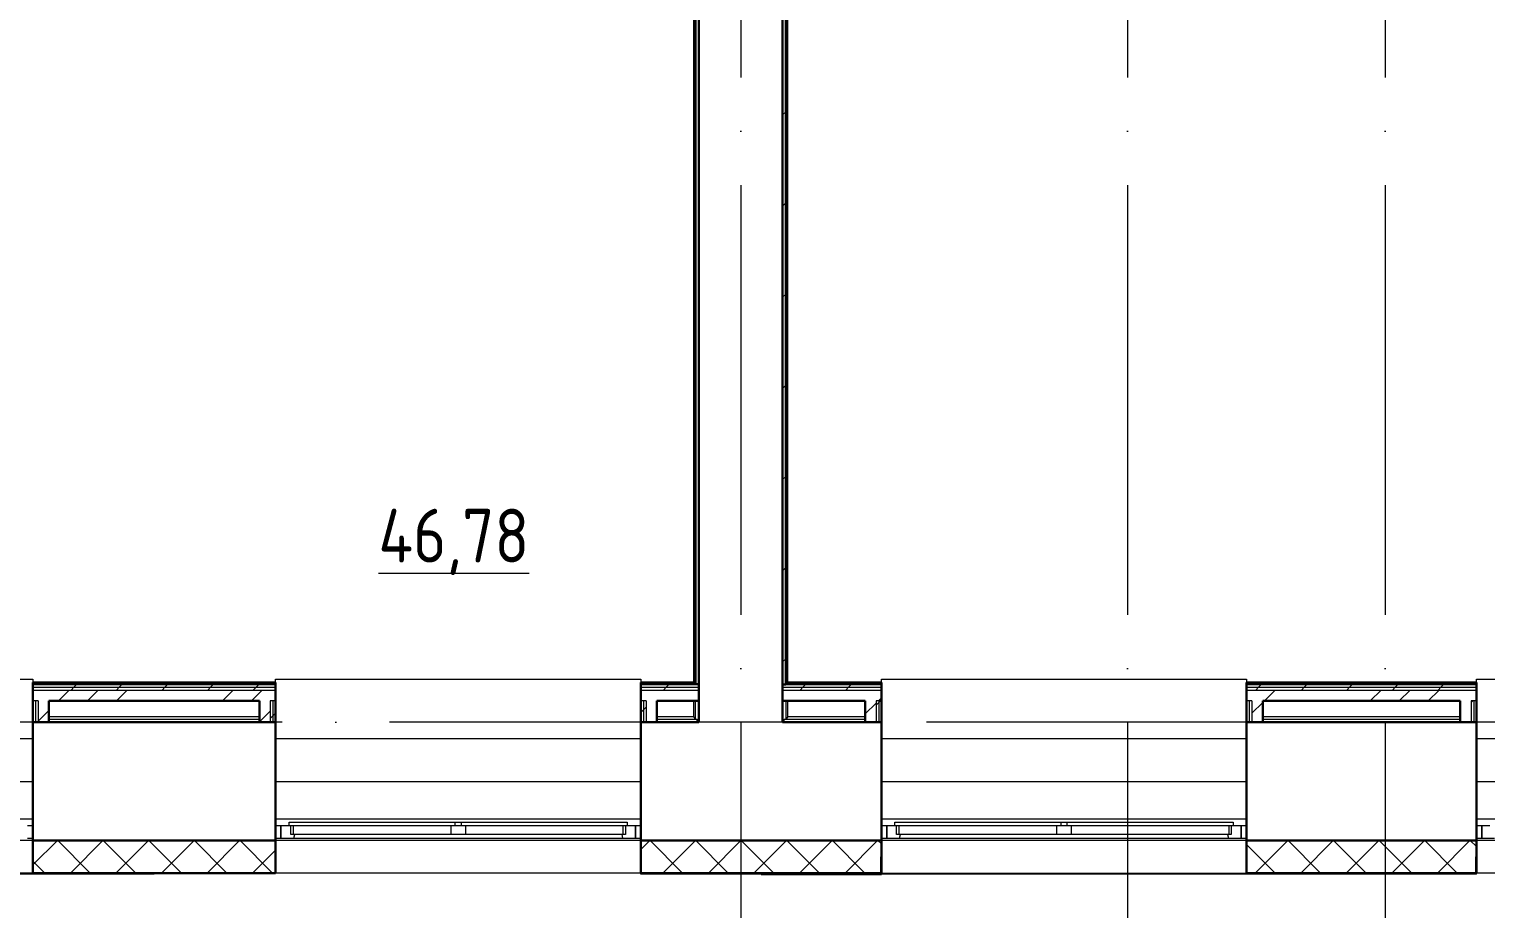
# Model space of a CAD drawing. Header units: millimetres. Extents: x -1073752 to 1436911, y -1379358 to 94781.
# Drawn here: x -909360 to -902579, y -1027224 to -1023131 of the extents above; entities that cross this region are included whole.
import ezdxf

# ---------------------------------------------------------------- set-up
doc = ezdxf.new("R2010")
doc.units = ezdxf.units.MM
doc.linetypes.add('ADSK_Линия сетки', pattern=[25, 20, -2.5, 0, -2.5])
for name, color, linetype, lineweight in [('_ Окна', 7, 'Continuous', 9), ('Марки помещений', 7, 'Continuous', 20), ('Ограждение', 252, 'Continuous', 9), ('Окна', 7, 'Continuous', 9), ('Оси', 252, 'Continuous', 9), ('Стены внутренние', 7, 'Continuous', 18), ('Стены наружные', 7, 'Continuous', 18), ('Стены штриховка', 7, 'Continuous', 9)]:
    doc.layers.add(name, color=color, linetype=linetype, lineweight=lineweight)
doc.styles.add('GOST Common_2', font='', dxfattribs={"width": 0.9, "height": 250})
doc.styles.get('GOST Common_2').set_extended_font_data('GOST type B')

# ---------------------------------------------------------------- blocks, each defined once
blk = doc.blocks.new('2 этаж')
at = {"layer": '_ Окна', "color": 251, "true_color": 0x636466}
for p, q in [((114381, -19121.3), (114356, -19121.3)), ((115536, -19121.3), (115511, -19121.3)), ((115536, -19179.3), (115536, -19121.3)), ((117211, -19121.3), (117186, -19121.3)), ((117186, -19121.3), (117186, -19179.3)), ((118356, -19121.3), (118331, -19121.3)), ((118356, -19179.3), (118356, -19121.3)), ((120031, -19121.3), (120006, -19121.3)), ((120006, -19121.3), (120006, -19179.3)), ((121126, -19121.3), (121101, -19121.3)), ((121126, -19179.3), (121126, -19121.3)), ((114356, -19179.3), (114381, -19179.3)), ((115511, -19179.3), (115536, -19179.3)), ((117186, -19179.3), (117211, -19179.3)), ((118331, -19179.3), (118356, -19179.3)), ((120006, -19179.3), (120031, -19179.3)), ((121101, -19179.3), (121126, -19179.3))]:
    blk.add_line(p, q, dxfattribs=at)
at = {"layer": '_ Окна', "color": 251, "lineweight": 18, "true_color": 0x636466}
for p, q in [((115574, -19121.3), (115536, -19121.3)), ((115536, -19121.3), (115536, -19179.3)), ((115582, -19162.3), (115582, -19121.3)), ((117140, -19121.3), (117140, -19162.3)), ((117186, -19121.3), (117148, -19121.3)), ((117186, -19179.3), (117186, -19121.3)), ((118394, -19121.3), (118356, -19121.3)), ((118356, -19121.3), (118356, -19179.3)), ((118402, -19162.3), (118402, -19121.3)), ((119960, -19121.3), (119960, -19162.3)), ((120006, -19121.3), (119968, -19121.3)), ((120006, -19179.3), (120006, -19121.3)), ((121164, -19121.3), (121126, -19121.3)), ((121126, -19121.3), (121126, -19179.3)), ((115536, -19179.3), (115595.5, -19179.3)), ((115594, -19162.3), (115582, -19162.3)), ((115595.5, -19179.3), (115600, -19162.3)), ((117122, -19162.3), (117126.6, -19179.3)), ((117126.6, -19179.3), (117186, -19179.3)), ((117140, -19162.3), (117128, -19162.3)), ((118356, -19179.3), (118415.5, -19179.3)), ((118414, -19162.3), (118402, -19162.3)), ((118415.5, -19179.3), (118420, -19162.3)), ((119942, -19162.3), (119946.6, -19179.3)), ((119946.6, -19179.3), (120006, -19179.3)), ((119960, -19162.3), (119948, -19162.3)), ((121126, -19179.3), (121185.5, -19179.3))]:
    blk.add_line(p, q, dxfattribs=at)
at = {"layer": 'Ограждение', "color": 251, "true_color": 0x636466}
for p, q in [((117896, -18454.3), (117896, -13234.3)), ((117456, -14577.4), (117456, -18454.3)), ((112681, -18439.3), (114381, -18439.3)), ((114381, -18439.3), (114381, -18454.3)), ((115511, -18454.3), (115511, -18439.3)), ((115511, -18439.3), (117211, -18439.3)), ((117211, -18439.3), (117211, -18454.3)), ((118331, -18454.3), (118331, -18439.3)), ((118331, -18439.3), (120031, -18439.3)), ((120031, -18439.3), (120031, -18454.3)), ((121101, -18454.3), (121101, -18439.3)), ((121101, -18439.3), (122801, -18439.3)), ((117456, -18539.3), (117456, -18614.3)), ((117466, -18624.3), (117466, -18539.3)), ((117886, -18539.3), (117886, -18624.3)), ((117896, -18614.3), (117896, -18539.3)), ((115436, -18614.3), (114456, -18614.3)), ((117456, -18614.3), (117286, -18614.3)), ((117456, -18614.3), (117466, -18624.3)), ((117896, -18614.3), (117886, -18624.3)), ((118256, -18614.3), (117896, -18614.3)), ((121026, -18614.3), (120106, -18614.3)), ((112681, -18714.3), (114381, -18714.3)), ((115511, -18714.3), (117211, -18714.3)), ((118331, -18714.3), (120031, -18714.3)), ((121101, -18714.3), (122801, -18714.3)), ((112681, -18914.3), (114381, -18914.3)), ((115511, -18914.3), (117211, -18914.3)), ((118331, -18914.3), (120031, -18914.3)), ((121101, -18914.3), (122801, -18914.3)), ((112681, -19089.3), (114381, -19089.3)), ((115511, -19089.3), (117211, -19089.3)), ((118331, -19089.3), (120031, -19089.3)), ((121101, -19089.3), (122801, -19089.3))]:
    blk.add_line(p, q, dxfattribs=at)
at = {"layer": 'Окна', "color": 251, "true_color": 0x636466}
for p, q in [((115574, -19104.3), (116346, -19104.3)), ((115574, -19121.3), (115574, -19104.3)), ((116346, -19121.3), (115574, -19121.3)), ((115594, -19162.3), (115594, -19121.3)), ((116326, -19121.3), (116326, -19162.3)), ((116346, -19104.3), (116376, -19104.3)), ((116346, -19104.3), (116346, -19121.3)), ((116376, -19121.3), (116346, -19121.3)), ((116376, -19104.3), (117148, -19104.3)), ((116376, -19121.3), (116376, -19104.3)), ((117148, -19121.3), (116376, -19121.3)), ((116396, -19162.3), (116396, -19121.3)), ((117128, -19121.3), (117128, -19162.3)), ((117148, -19104.3), (117148, -19121.3)), ((118394, -19104.3), (119166, -19104.3)), ((118394, -19121.3), (118394, -19104.3)), ((119166, -19121.3), (118394, -19121.3)), ((118414, -19162.3), (118414, -19121.3)), ((119146, -19121.3), (119146, -19162.3)), ((119166, -19104.3), (119196, -19104.3)), ((119166, -19104.3), (119166, -19121.3)), ((119196, -19121.3), (119166, -19121.3)), ((119196, -19104.3), (119968, -19104.3)), ((119196, -19121.3), (119196, -19104.3)), ((119968, -19121.3), (119196, -19121.3)), ((119216, -19162.3), (119216, -19121.3)), ((119948, -19121.3), (119948, -19162.3)), ((119968, -19104.3), (119968, -19121.3)), ((116326, -19162.3), (115594, -19162.3)), ((115595.5, -19179.3), (117126.6, -19179.3)), ((116396, -19162.3), (116326, -19162.3)), ((117128, -19162.3), (116396, -19162.3)), ((119146, -19162.3), (118414, -19162.3)), ((118415.5, -19179.3), (119946.6, -19179.3)), ((119216, -19162.3), (119146, -19162.3)), ((119948, -19162.3), (119216, -19162.3))]:
    blk.add_line(p, q, dxfattribs=at)
at = {"layer": 'Оси', "color": 251, "linetype": 'ADSK_Линия сетки', "ltscale": 100, "true_color": 0x636466}
for p, q in [((117676, -1139.3), (117676, -32265.4)), ((119476, -1139.3), (119476, -32265.4)), ((120676, -1139.3), (120676, -32265.4)), ((170543.3, -18639.3), (93603.7, -18639.3))]:
    blk.add_line(p, q, dxfattribs=at)
at = {"layer": 'Стены внутренние', "color": 251, "lineweight": 30, "true_color": 0x636466}
for p, q in [((117481, -18539.3), (117481, -18639.3)), ((117871, -18639.3), (117871, -18539.3)), ((114381, -18639.3), (114381, -19341.3)), ((115436, -18639.3), (114456, -18639.3)), ((115511, -19341.3), (115511, -18639.3)), ((117211, -18639.3), (117211, -19341.3)), ((117481, -18639.3), (117286, -18639.3)), ((118256, -18639.3), (117871, -18639.3)), ((118331, -19341.3), (118331, -18639.3)), ((120031, -18639.3), (120031, -19341.3)), ((121026, -18639.3), (120106, -18639.3)), ((121101, -19341.3), (121101, -18639.3)), ((114381, -19189.3), (115511, -19189.3)), ((117211, -19189.3), (118331, -19189.3)), ((120031, -19189.3), (121101, -19189.3)), ((114381, -19341.3), (115511, -19341.3)), ((117211, -19341.3), (118331, -19341.3)), ((120031, -19341.3), (121101, -19341.3))]:
    blk.add_line(p, q, dxfattribs=at)
at = {"layer": 'Стены внутренние', "color": 251, "true_color": 0x636466}
for p, q in [((114381, -19189.3), (112681, -19189.3)), ((117211, -19189.3), (115511, -19189.3)), ((120031, -19189.3), (118331, -19189.3)), ((122801, -19189.3), (121101, -19189.3)), ((114381, -19341.3), (112681, -19341.3)), ((117211, -19341.3), (115511, -19341.3)), ((122801, -19341.3), (121101, -19341.3))]:
    blk.add_line(p, q, dxfattribs=at)
at = {"layer": 'Стены внутренние', "color": 251, "linetype": 'Continuous', "lineweight": 9, "true_color": 0x636466}
for p, q in [((114383, -19301.3), (114495, -19189.3)), ((114646.6, -19339.3), (114496.6, -19189.3)), ((114557.2, -19339.3), (114707.2, -19189.3)), ((114858.8, -19339.3), (114708.8, -19189.3)), ((114769.3, -19339.3), (114919.3, -19189.3)), ((115070.9, -19339.3), (114920.9, -19189.3)), ((114981.4, -19339.3), (115131.4, -19189.3)), ((115283, -19339.3), (115133, -19189.3)), ((115193.6, -19339.3), (115343.6, -19189.3)), ((115495.2, -19339.3), (115345.2, -19189.3)), ((117211, -19231), (117252.8, -19189.3)), ((117404.3, -19339.3), (117254.3, -19189.3)), ((117314.9, -19339.3), (117464.9, -19189.3)), ((117616.5, -19339.3), (117466.5, -19189.3)), ((117527, -19339.3), (117677, -19189.3)), ((117828.6, -19339.3), (117678.6, -19189.3)), ((117739.2, -19339.3), (117889.2, -19189.3)), ((118040.7, -19339.3), (117890.7, -19189.3)), ((117951.3, -19339.3), (118101.3, -19189.3)), ((118252.9, -19339.3), (118102.9, -19189.3)), ((118163.4, -19339.3), (118313.4, -19189.3)), ((118331, -19205.3), (118315, -19189.3)), ((120072.6, -19339.3), (120222.6, -19189.3)), ((120374.2, -19339.3), (120224.2, -19189.3)), ((120284.7, -19339.3), (120434.7, -19189.3)), ((120586.3, -19339.3), (120436.3, -19189.3)), ((120496.9, -19339.3), (120646.9, -19189.3)), ((120798.5, -19339.3), (120648.5, -19189.3)), ((120709, -19339.3), (120859, -19189.3)), ((121010.6, -19339.3), (120860.6, -19189.3)), ((120921.1, -19339.3), (121071.1, -19189.3)), ((121101, -19217.5), (121072.7, -19189.3)), ((115405.7, -19339.3), (115511, -19234)), ((120162.1, -19339.3), (120031, -19208.2)), ((114434.5, -19339.3), (114383, -19287.8)), ((114608.7, -19341.3), (114607.5, -19339.3)), ((115077.5, -19340.5), (115076.8, -19339.3)), ((120101.9, -19339.3), (120100.7, -19341.3)), ((120357.2, -19341.3), (120356.1, -19339.3)), ((120943.8, -19341.3), (120942.7, -19339.3))]:
    blk.add_line(p, q, dxfattribs=at)
at = {"layer": 'Стены наружные', "color": 251, "lineweight": 30, "true_color": 0x636466}
for p, q in [((117871, -13089.3), (117871, -18539.3)), ((117886, -18459.3), (117886, -13224.3)), ((117891, -18454.3), (117891, -13229.3)), ((117481, -18539.3), (117481, -14432.4)), ((117461, -14572.4), (117461, -18454.3)), ((117466, -18459.3), (117466, -14567.4)), ((115511, -18454.3), (114381, -18454.3)), ((114381, -18454.3), (114381, -18459.3)), ((114381, -18459.3), (114381, -18639.3)), ((115511, -18459.3), (115511, -18454.3)), ((115511, -18639.3), (115511, -18459.3)), ((117461, -18454.3), (117211, -18454.3)), ((117211, -18454.3), (117211, -18459.3)), ((117211, -18459.3), (117211, -18639.3)), ((117466, -18459.3), (117461, -18459.3)), ((117461, -18459.3), (117466, -18459.3)), ((117871, -18464.3), (117886, -18464.3)), ((118331, -18454.3), (117891, -18454.3)), ((118331, -18639.3), (118331, -18454.3)), ((120031, -18454.3), (120031, -18639.3)), ((121101, -18454.3), (120031, -18454.3)), ((121101, -18639.3), (121101, -18454.3)), ((114456, -18539.3), (115436, -18539.3)), ((114456, -18639.3), (114456, -18539.3)), ((115436, -18539.3), (115436, -18639.3)), ((117286, -18539.3), (117481, -18539.3)), ((117286, -18639.3), (117286, -18539.3)), ((117871, -18539.3), (118256, -18539.3)), ((118256, -18539.3), (118256, -18639.3)), ((120106, -18539.3), (121026, -18539.3)), ((120106, -18639.3), (120106, -18539.3)), ((121026, -18539.3), (121026, -18639.3)), ((114381, -18639.3), (114456, -18639.3)), ((115436, -18639.3), (115511, -18639.3)), ((117211, -18639.3), (117286, -18639.3)), ((118256, -18639.3), (118331, -18639.3)), ((120031, -18639.3), (120106, -18639.3)), ((121026, -18639.3), (121101, -18639.3)), ((117771, -19341.3), (117771, -19346.3)), ((117771, -19346.3), (118331, -19346.3)), ((118331, -19346.3), (118331, -19341.3))]:
    blk.add_line(p, q, dxfattribs=at)
at = {"layer": 'Стены наружные', "color": 251, "linetype": 'Continuous', "lineweight": 9, "true_color": 0x636466}
for p, q in [((117461, -15445.5), (117466, -15440.5)), ((117886, -15444.7), (117891, -15439.7)), ((117461, -15516.2), (117466, -15511.2)), ((117886, -15515.4), (117891, -15510.4)), ((117461, -15586.9), (117466, -15581.9)), ((117886, -15586.2), (117891, -15581.2)), ((117461, -15657.6), (117466, -15652.6)), ((117886, -15656.9), (117891, -15651.9)), ((117461, -15728.3), (117466, -15723.3)), ((117886, -15727.6), (117891, -15722.6)), ((117461, -15799), (117466, -15794)), ((117871, -15813.3), (117886, -15798.3)), ((117886, -15798.3), (117891, -15793.3)), ((117461, -15869.7), (117466, -15864.7)), ((117886, -15869), (117891, -15864)), ((117461, -15940.4), (117466, -15935.4)), ((117886, -15939.7), (117891, -15934.7)), ((117461, -16011.2), (117466, -16006.2)), ((117886, -16010.4), (117891, -16005.4)), ((117461, -16081.9), (117466, -16076.9)), ((117886, -16081.1), (117891, -16076.1)), ((117461, -16152.6), (117466, -16147.6)), ((117886, -16151.8), (117891, -16146.8)), ((117461, -16223.3), (117466, -16218.3)), ((117871, -16237.6), (117886, -16222.6)), ((117886, -16222.6), (117891, -16217.6)), ((117461, -16294), (117466, -16289)), ((117886, -16293.3), (117891, -16288.3)), ((117461, -16364.7), (117466, -16359.7)), ((117886, -16364), (117891, -16359)), ((117461, -16435.4), (117466, -16430.4)), ((117886, -16434.7), (117891, -16429.7)), ((117461, -16506.1), (117466, -16501.1)), ((117886, -16505.4), (117891, -16500.4)), ((117461, -16576.8), (117466, -16571.8)), ((117886, -16576.1), (117891, -16571.1)), ((117461, -16647.6), (117466, -16642.6)), ((117871, -16661.8), (117886, -16646.8)), ((117886, -16646.8), (117891, -16641.8)), ((117461, -16718.3), (117466, -16713.3)), ((117886, -16717.5), (117891, -16712.5)), ((117461, -16789), (117466, -16784)), ((117886, -16788.2), (117891, -16783.2)), ((117461, -16859.7), (117466, -16854.7)), ((117886, -16859), (117891, -16854)), ((117461, -16930.4), (117466, -16925.4)), ((117886, -16929.7), (117891, -16924.7)), ((117461, -17001.1), (117466, -16996.1)), ((117886, -17000.4), (117891, -16995.4)), ((117461, -17071.8), (117466, -17066.8)), ((117871, -17086.1), (117886, -17071.1)), ((117886, -17071.1), (117891, -17066.1)), ((117461, -17142.5), (117466, -17137.5)), ((117886, -17141.8), (117891, -17136.8)), ((117461, -17213.2), (117466, -17208.2)), ((117886, -17212.5), (117891, -17207.5)), ((117461, -17284), (117466, -17279)), ((117886, -17283.2), (117891, -17278.2)), ((117461, -17354.7), (117466, -17349.7)), ((117886, -17353.9), (117891, -17348.9)), ((117461, -17425.4), (117466, -17420.4)), ((117886, -17424.6), (117891, -17419.6)), ((117461, -17496.1), (117466, -17491.1)), ((117871, -17510.3), (117886, -17495.3)), ((117886, -17495.3), (117891, -17490.3)), ((117461, -17566.8), (117466, -17561.8)), ((117886, -17566.1), (117891, -17561.1)), ((117886, -17636.8), (117891, -17631.8)), ((117461, -17637.5), (117466, -17632.5)), ((117461, -17708.2), (117466, -17703.2)), ((117886, -17707.5), (117891, -17702.5)), ((117461, -17778.9), (117466, -17773.9)), ((117886, -17778.2), (117891, -17773.2)), ((117461, -17849.6), (117466, -17844.6)), ((117886, -17848.9), (117891, -17843.9)), ((117461, -17920.3), (117466, -17915.3)), ((117871, -17934.6), (117886, -17919.6)), ((117886, -17919.6), (117891, -17914.6)), ((117461, -17991.1), (117466, -17986.1)), ((117886, -17990.3), (117891, -17985.3)), ((117461, -18061.8), (117466, -18056.8)), ((117886, -18061), (117891, -18056)), ((117461, -18132.5), (117466, -18127.5)), ((117886, -18131.7), (117891, -18126.7)), ((117461, -18203.2), (117466, -18198.2)), ((117886, -18202.5), (117891, -18197.5)), ((117461, -18273.9), (117466, -18268.9)), ((117886, -18273.2), (117891, -18268.2)), ((117461, -18344.6), (117466, -18339.6)), ((117871, -18358.9), (117886, -18343.9)), ((117886, -18343.9), (117891, -18338.9)), ((117461, -18415.3), (117466, -18410.3)), ((117886, -18414.6), (117891, -18409.6)), ((114381, -18454.8), (114381.5, -18454.3)), ((114447.2, -18459.3), (114452.2, -18454.3)), ((114500.6, -18539.3), (114550.6, -18489.3)), ((114517.9, -18459.3), (114522.9, -18454.3)), ((114558.6, -18489.3), (114571.1, -18476.8)), ((114571.1, -18476.8), (114583.6, -18464.3)), ((114588.6, -18459.3), (114593.6, -18454.3)), ((114635.6, -18539.3), (114685.6, -18489.3)), ((114659.4, -18459.3), (114664.4, -18454.3)), ((114730.1, -18459.3), (114735.1, -18454.3)), ((114770.5, -18539.3), (114820.5, -18489.3)), ((114770.8, -18489.3), (114783.3, -18476.8)), ((114783.3, -18476.8), (114795.8, -18464.3)), ((114795.8, -18464.3), (114800.8, -18459.3)), ((114800.8, -18459.3), (114805.8, -18454.3)), ((114871.5, -18459.3), (114876.5, -18454.3)), ((114942.2, -18459.3), (114947.2, -18454.3)), ((114982.9, -18489.3), (114995.4, -18476.8)), ((114995.4, -18476.8), (115007.9, -18464.3)), ((115012.9, -18459.3), (115017.9, -18454.3)), ((115083.6, -18459.3), (115088.6, -18454.3)), ((115154.3, -18459.3), (115159.3, -18454.3)), ((115195, -18489.3), (115207.5, -18476.8)), ((115207.5, -18476.8), (115220, -18464.3)), ((115220, -18464.3), (115225, -18459.3)), ((115225, -18459.3), (115230, -18454.3)), ((115264, -18539.3), (115314, -18489.3)), ((115295.8, -18459.3), (115300.8, -18454.3)), ((115366.5, -18459.3), (115371.5, -18454.3)), ((115398.9, -18539.3), (115448.9, -18489.3)), ((115407.2, -18489.3), (115419.7, -18476.8)), ((115419.7, -18476.8), (115432.2, -18464.3)), ((115437.2, -18459.3), (115442.2, -18454.3)), ((115507.9, -18459.3), (115511, -18456.1)), ((117275.7, -18459.3), (117280.7, -18454.3)), ((117316.4, -18489.3), (117328.9, -18476.8)), ((117328.9, -18476.8), (117341.4, -18464.3)), ((117341.4, -18464.3), (117346.4, -18459.3)), ((117346.4, -18459.3), (117351.4, -18454.3)), ((117417.1, -18459.3), (117422.1, -18454.3)), ((117871, -18492), (117873.8, -18489.3)), ((117912.1, -18459.3), (117917.1, -18454.3)), ((117952.8, -18489.3), (117965.3, -18476.8)), ((117965.3, -18476.8), (117977.8, -18464.3)), ((117982.8, -18459.3), (117987.8, -18454.3)), ((118053.5, -18459.3), (118058.5, -18454.3)), ((118124.2, -18459.3), (118129.2, -18454.3)), ((118164.9, -18489.3), (118177.4, -18476.8)), ((118177.4, -18476.8), (118189.9, -18464.3)), ((118189.9, -18464.3), (118194.9, -18459.3)), ((118194.9, -18459.3), (118199.9, -18454.3)), ((118265.6, -18459.3), (118270.6, -18454.3)), ((120033.4, -18459.3), (120038.4, -18454.3)), ((120074.1, -18489.3), (120086.6, -18476.8)), ((120086.6, -18476.8), (120099.1, -18464.3)), ((120104.1, -18459.3), (120109.1, -18454.3)), ((120113.8, -18539.3), (120163.8, -18489.3)), ((120174.8, -18459.3), (120179.8, -18454.3)), ((120245.5, -18459.3), (120250.5, -18454.3)), ((120286.2, -18489.3), (120298.7, -18476.8)), ((120298.7, -18476.8), (120311.2, -18464.3)), ((120311.2, -18464.3), (120316.2, -18459.3)), ((120316.2, -18459.3), (120321.2, -18454.3)), ((120386.9, -18459.3), (120391.9, -18454.3)), ((120457.6, -18459.3), (120462.6, -18454.3)), ((120498.3, -18489.3), (120510.8, -18476.8)), ((120510.8, -18476.8), (120523.3, -18464.3)), ((120528.3, -18459.3), (120533.3, -18454.3)), ((120599.1, -18459.3), (120604.1, -18454.3)), ((120607.2, -18539.3), (120657.2, -18489.3)), ((120669.8, -18459.3), (120674.8, -18454.3)), ((120710.5, -18489.3), (120723, -18476.8)), ((120723, -18476.8), (120735.5, -18464.3)), ((120735.5, -18464.3), (120740.5, -18459.3)), ((120740.5, -18459.3), (120745.5, -18454.3)), ((120742.1, -18539.3), (120792.1, -18489.3)), ((120811.2, -18459.3), (120816.2, -18454.3)), ((120877.1, -18539.3), (120927.1, -18489.3)), ((120881.9, -18459.3), (120886.9, -18454.3)), ((120922.6, -18489.3), (120935.1, -18476.8)), ((120935.1, -18476.8), (120947.6, -18464.3)), ((120952.6, -18459.3), (120957.6, -18454.3)), ((121023.3, -18459.3), (121028.3, -18454.3)), ((121094, -18459.3), (121099, -18454.3)), ((117223.5, -18582.1), (117236, -18569.6)), ((118256, -18600.5), (118306, -18550.5)), ((118306, -18560.3), (118318.5, -18547.8)), ((118317.2, -18539.3), (118331, -18525.5)), ((118318.5, -18547.8), (118327, -18539.3)), ((120056, -18597), (120106, -18547)), ((121076, -18548), (121084.7, -18539.3)), ((114406, -18633.9), (114456, -18583.9)), ((115436, -18637.1), (115486, -18587.1)), ((115486, -18622.6), (115498.5, -18610.1)), ((115498.5, -18610.1), (115511, -18597.6)), ((117211, -18594.6), (117223.5, -18582.1))]:
    blk.add_line(p, q, dxfattribs=at)
at = {"layer": 'Стены наружные', "color": 251, "true_color": 0x636466}
for p, q in [((114456, -18624.3), (115436, -18624.3)), ((117286, -18624.3), (117473.5, -18624.3)), ((117473.5, -18639.3), (117473.5, -18624.3)), ((117878.5, -18624.3), (118256, -18624.3)), ((117878.5, -18639.3), (117878.5, -18624.3)), ((120106, -18624.3), (121026, -18624.3)), ((114946, -19346.3), (112681, -19346.3)), ((114381, -19346.3), (114381, -19341.3)), ((114946, -19346.3), (114946, -19341.3)), ((117211, -19346.3), (117211, -19341.3)), ((117771, -19346.3), (117211, -19346.3)), ((118331, -19341.3), (120031, -19341.3)), ((121101, -19346.3), (118331, -19346.3)), ((120031, -19346.3), (120031, -19341.3)), ((120555.2, -19346.3), (120555.2, -19341.3)), ((120566, -19346.3), (120566, -19341.3)), ((121101, -19346.3), (121101, -19341.3))]:
    blk.add_line(p, q, dxfattribs=at)
at = {"layer": 'Стены штриховка', "color": 251, "true_color": 0x636466}
for p, q in [((115511, -18459.3), (114381, -18459.3)), ((114381, -18459.3), (115511, -18459.3)), ((114381, -18464.3), (115511, -18464.3)), ((114381, -18476.8), (115511, -18476.8)), ((114381, -18489.3), (115511, -18489.3)), ((117461, -18459.3), (117211, -18459.3)), ((117211, -18459.3), (117461, -18459.3)), ((117211, -18464.3), (117481, -18464.3)), ((117211, -18476.8), (117481, -18476.8)), ((117211, -18489.3), (117481, -18489.3)), ((117466, -18459.3), (117481, -18459.3)), ((117871, -18476.8), (118331, -18476.8)), ((117871, -18489.3), (118331, -18489.3)), ((118331, -18459.3), (117886, -18459.3)), ((117886, -18464.3), (118331, -18464.3)), ((121101, -18459.3), (120031, -18459.3)), ((120031, -18464.3), (121101, -18464.3)), ((120031, -18476.8), (121101, -18476.8)), ((120031, -18489.3), (121101, -18489.3)), ((114406, -18539.3), (114381, -18539.3)), ((114393.5, -18539.3), (114393.5, -18639.3)), ((114406, -18539.3), (114406, -18639.3)), ((115511, -18539.3), (115486, -18539.3)), ((115486, -18539.3), (115486, -18639.3)), ((115498.5, -18539.3), (115498.5, -18639.3)), ((117236, -18539.3), (117211, -18539.3)), ((117223.5, -18539.3), (117223.5, -18639.3)), ((117236, -18539.3), (117236, -18639.3)), ((118331, -18539.3), (118306, -18539.3)), ((118306, -18539.3), (118306, -18639.3)), ((118318.5, -18539.3), (118318.5, -18639.3)), ((120056, -18539.3), (120031, -18539.3)), ((120043.5, -18539.3), (120043.5, -18639.3)), ((120056, -18539.3), (120056, -18639.3)), ((121101, -18539.3), (121076, -18539.3)), ((121076, -18539.3), (121076, -18639.3)), ((121088.5, -18539.3), (121088.5, -18639.3)), ((114383, -19265.3), (114381, -19265.3)), ((114383, -19265.3), (114383, -19339.3)), ((115511, -19265.3), (115509, -19265.3)), ((115509, -19339.3), (115509, -19265.3)), ((117213, -19265.3), (117211, -19265.3)), ((117213, -19265.3), (117213, -19339.3)), ((118331, -19265.3), (118329, -19265.3)), ((118329, -19339.3), (118329, -19265.3)), ((120033, -19265.3), (120031, -19265.3)), ((120033, -19265.3), (120033, -19339.3)), ((121101, -19265.3), (121099, -19265.3)), ((121099, -19339.3), (121099, -19265.3)), ((114383, -19339.3), (115509, -19339.3)), ((117213, -19339.3), (118329, -19339.3)), ((120033, -19339.3), (121099, -19339.3))]:
    blk.add_line(p, q, dxfattribs=at)
at = {"layer": 'Марки помещений', "color": 251, "true_color": 0x636466, "style": 'GOST Common_2', "width": 0.9}
blk.add_text('%%U46,78', height=250, dxfattribs=at).set_placement((115989.5, -17895.9))

msp = doc.modelspace()

# ---------------------------------------------------------------- block references
msp.add_blockref('2 этаж', (-1023723.7, -1007716.5))

doc.saveas('drawing.dxf')
